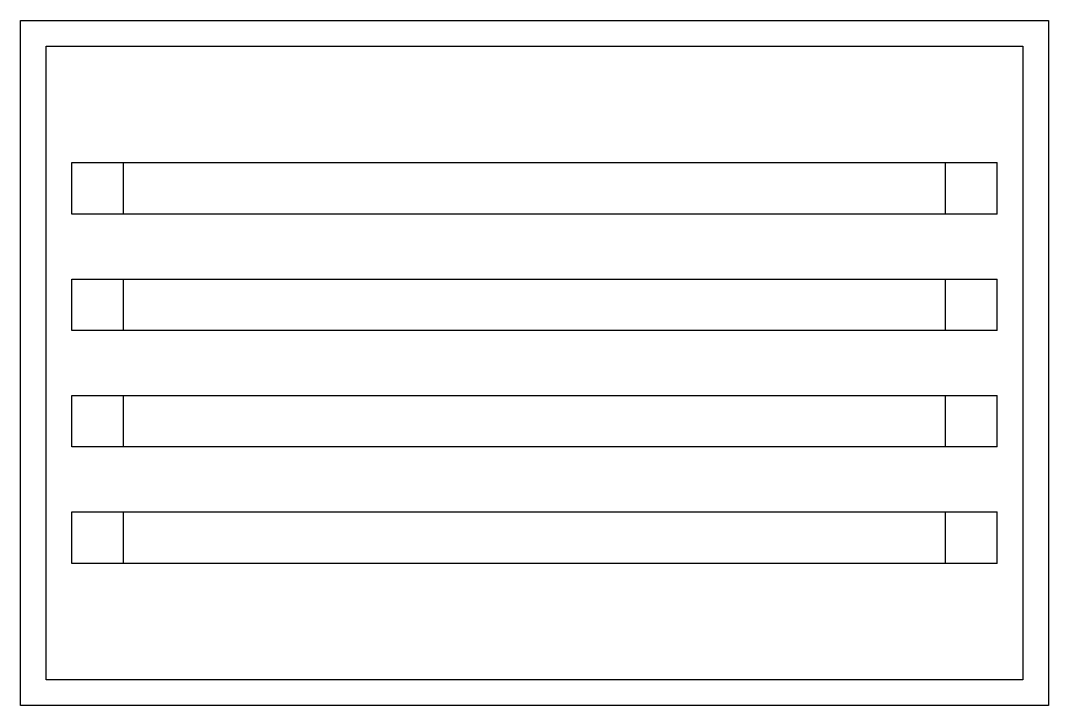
# Model space of a CAD drawing. Header units: millimetres. Extents: x -2986.366 to -2985.766, y 3737.675 to 3738.075.
import ezdxf

# ---------------------------------------------------------------- set-up
doc = ezdxf.new("R2010")
doc.units = ezdxf.units.MM
doc.header["$LTSCALE"] = 10

msp = doc.modelspace()

# ---------------------------------------------------------------- linework, layer by layer
at = {"color": 1}
for p, q in [((-2986.33638, 3737.96208), (-2986.33638, 3737.99208)), ((-2986.33638, 3737.99208), (-2985.79638, 3737.99208)), ((-2986.30638, 3737.96208), (-2986.30638, 3737.99208)), ((-2985.82638, 3737.96208), (-2985.82638, 3737.99208)), ((-2985.79638, 3737.96208), (-2985.79638, 3737.99208)), ((-2985.79638, 3737.96208), (-2986.33638, 3737.96208)), ((-2986.33638, 3737.89408), (-2986.33638, 3737.92408)), ((-2986.33638, 3737.92408), (-2985.79638, 3737.92408)), ((-2986.30638, 3737.89408), (-2986.30638, 3737.92408)), ((-2985.82638, 3737.89408), (-2985.82638, 3737.92408)), ((-2985.79638, 3737.89408), (-2985.79638, 3737.92408)), ((-2985.79638, 3737.89408), (-2986.33638, 3737.89408)), ((-2986.33638, 3737.82608), (-2986.33638, 3737.85608)), ((-2986.33638, 3737.85608), (-2985.79638, 3737.85608)), ((-2986.30638, 3737.82608), (-2986.30638, 3737.85608)), ((-2985.82638, 3737.82608), (-2985.82638, 3737.85608)), ((-2985.79638, 3737.82608), (-2985.79638, 3737.85608)), ((-2985.79638, 3737.82608), (-2986.33638, 3737.82608)), ((-2986.33638, 3737.75808), (-2986.33638, 3737.78808)), ((-2986.33638, 3737.78808), (-2985.79638, 3737.78808)), ((-2986.30638, 3737.75808), (-2986.30638, 3737.78808)), ((-2985.82638, 3737.75808), (-2985.82638, 3737.78808)), ((-2985.79638, 3737.75808), (-2985.79638, 3737.78808)), ((-2985.79638, 3737.75808), (-2986.33638, 3737.75808))]:
    msp.add_line(p, q, dxfattribs=at)
msp.add_lwpolyline([(-2986.36638, 3737.67508), (-2986.36638, 3738.07508), (-2985.76638, 3738.07508), (-2985.76638, 3737.67508)], close=True)
msp.add_lwpolyline([(-2986.35138, 3737.69008), (-2986.35138, 3738.06008), (-2985.78138, 3738.06008), (-2985.78138, 3737.69008)], close=True, dxfattribs=at)

doc.saveas('drawing.dxf')
